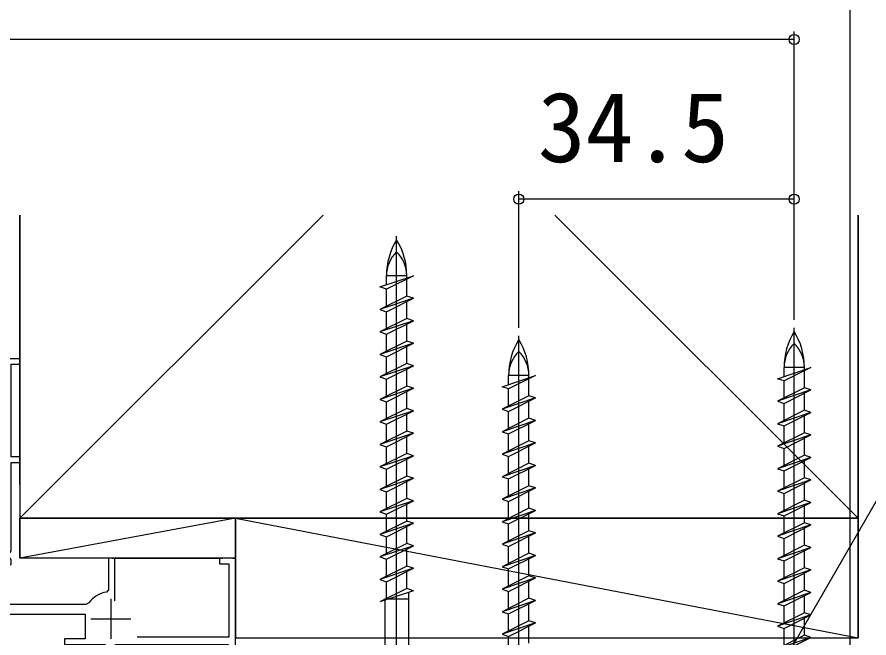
# Model space of a CAD drawing. Units: millimetres, scale not verified. Extents: x -525 to 525, y -783 to 778.
# Drawn here: x -41.4 to 65.4, y 515.2 to 593 of the extents above; entities that cross this region are included whole.
import ezdxf
from ezdxf.enums import TextEntityAlignment as Align

# ---------------------------------------------------------------- set-up
doc = ezdxf.new("R2010")
doc.units = ezdxf.units.MM
doc.header["$LTSCALE"] = 4
for name, color, linetype in [('0-3_YKK_11E', 7, 'Continuous'), ('0-4_YKK_12', 2, 'Continuous'), ('0-5_YKK_13', 4, 'Continuous'), ('0-6_YKK_D', 6, 'Continuous'), ('0-8_YSS_K', 3, 'Continuous')]:
    doc.layers.add(name, color=color, linetype=linetype)
doc.styles.add('ＭＳ ゴシック', font='')
doc.styles.get('ＭＳ ゴシック').set_extended_font_data('MS Gothic')

msp = doc.modelspace()

# ---------------------------------------------------------------- linework, layer by layer
at = {"layer": '0-3_YKK_11E'}
for p, q in [((-29.6, 520.1), (-29.6, 515.1)), ((-32.1, 517.6), (-27.1, 517.6))]:
    msp.add_line(p, q, dxfattribs=at)
for points in [[(-32.346, 519.605), (-32.75, 519.4), (-44.6, 519.4), (-44.6, 524.4), (-42.1, 524.4), (-42.1, 524.98), (-42.25, 525.24), (-42.36, 525.65), (-42.1, 526.1), (-42.1, 537.2), (-41, 537.2), (-41, 537.9), (-42.1, 537.9), (-42.1, 549.5), (-41, 549.5), (-41, 550.2), (-43, 550.2), (-43, 526.2)], [(-61.2, 518.2), (-32.8, 518.2), (-32.8, 515.1), (-35.4, 515.1), (-35.4, 514.4), (-30.3, 514.4), (-30.3, 492.2), (-28.7, 492.2), (-28.7, 503.4), (-29, 503.7), (-29, 514.4), (-14.9, 514.4), (-14.9, 495.2), (1, 495.2), (1, 497.7), (0.2, 497.7), (0.2, 496), (-14, 496), (-14, 525.2), (-16, 525.2), (-16, 524.5), (-14.8, 524.5), (-14.8, 515.3), (-26.314, 515.3)], [(-29.1, 519.851), (-29.1, 525.2), (-29.9, 525.2), (-29.9, 521.251), (-30.151, 520.955)]]:
    msp.add_lwpolyline(points, dxfattribs=at)
msp.add_arc((-29.6, 517.6), 3.4, 99.33241, 143.86235, dxfattribs=at)
at = {"layer": '0-4_YKK_12'}
for p, q in [((-41, 537.5), (-41, 525.2)), ((-29.6, 525.2), (-41, 525.2)), ((-29.4, 525.2), (-15.7, 525.2)), ((-14.3, 525.2), (-14, 525.2)), ((-14, 523.9), (-14, 524.2))]:
    msp.add_line(p, q, dxfattribs=at)
at = {"layer": '0-5_YKK_13'}
for p, q in [((6.201, 488.432), (6.201, 565.572)), ((4.101, 559.19), (8.301, 560.6)), ((4.926, 559.467), (4.926, 560.6)), ((8.301, 560.6), (4.926, 558.913)), ((7.476, 560.6), (4.926, 560.6)), ((7.476, 560.323), (7.476, 560.6)), ((4.926, 558.913), (4.101, 559.19)), ((7.476, 558.057), (7.476, 560.188)), ((4.926, 556.782), (4.926, 558.913)), ((7.476, 558.057), (4.101, 556.37)), ((4.926, 556.093), (8.301, 557.78)), ((8.301, 557.78), (7.476, 558.057)), ((7.476, 555.237), (7.476, 557.368)), ((4.926, 553.962), (4.926, 556.093)), ((7.476, 555.237), (4.101, 553.55)), ((8.301, 554.96), (7.476, 555.237)), ((7.476, 552.417), (7.476, 554.548)), ((55.999, 476.932), (55.999, 554.072)), ((4.926, 551.142), (4.926, 553.273)), ((21.5, 475.932), (21.5, 553.072)), ((7.476, 552.417), (4.101, 550.73)), ((8.301, 552.14), (7.476, 552.417)), ((7.476, 549.597), (7.476, 551.728)), ((4.101, 550.73), (4.926, 550.453)), ((7.476, 549.597), (4.101, 547.91)), ((4.926, 548.322), (4.926, 550.453)), ((8.301, 549.32), (7.476, 549.597)), ((7.476, 546.777), (7.476, 548.908)), ((53.899, 547.69), (58.099, 549.1)), ((54.724, 547.967), (54.724, 549.1)), ((58.099, 549.1), (54.724, 547.413)), ((57.274, 549.1), (54.724, 549.1)), ((57.274, 548.823), (57.274, 549.1)), ((57.274, 546.557), (57.274, 548.688)), ((4.101, 547.91), (4.926, 547.633)), ((4.926, 545.502), (4.926, 547.633)), ((19.4, 546.69), (23.6, 548.1)), ((20.225, 546.967), (20.225, 548.1)), ((23.6, 548.1), (20.225, 546.413)), ((22.775, 548.1), (20.225, 548.1)), ((22.775, 547.823), (22.775, 548.1)), ((22.775, 545.557), (22.775, 547.688)), ((54.724, 547.413), (53.899, 547.69)), ((7.476, 546.777), (4.101, 545.09)), ((8.301, 546.5), (7.476, 546.777)), ((20.225, 546.413), (19.4, 546.69)), ((20.225, 544.282), (20.225, 546.413)), ((57.274, 546.557), (53.899, 544.87)), ((54.724, 545.282), (54.724, 547.413)), ((58.099, 546.28), (57.274, 546.557)), ((7.476, 543.957), (7.476, 546.088)), ((22.775, 545.557), (19.4, 543.87)), ((23.6, 545.28), (22.775, 545.557)), ((54.724, 544.593), (58.099, 546.28)), ((57.274, 543.737), (57.274, 545.868)), ((4.101, 545.09), (4.926, 544.813)), ((4.926, 542.682), (4.926, 544.813)), ((20.225, 543.593), (23.6, 545.28)), ((22.775, 542.737), (22.775, 544.868)), ((54.724, 542.462), (54.724, 544.593)), ((7.476, 543.957), (4.101, 542.27)), ((8.301, 543.68), (7.476, 543.957)), ((7.476, 541.137), (7.476, 543.268)), ((20.225, 541.462), (20.225, 543.593)), ((57.274, 543.737), (53.899, 542.05)), ((58.099, 543.46), (57.274, 543.737)), ((4.101, 542.27), (4.926, 541.993)), ((22.775, 542.737), (19.4, 541.05)), ((23.6, 542.46), (22.775, 542.737)), ((57.274, 540.917), (57.274, 543.048)), ((7.476, 541.137), (4.101, 539.45)), ((4.926, 539.862), (4.926, 541.993)), ((8.301, 540.86), (7.476, 541.137)), ((22.775, 539.917), (22.775, 542.048)), ((54.724, 539.642), (54.724, 541.773)), ((7.476, 538.317), (7.476, 540.448)), ((20.225, 538.642), (20.225, 540.773)), ((57.274, 540.917), (53.899, 539.23)), ((58.099, 540.64), (57.274, 540.917)), ((57.274, 538.097), (57.274, 540.228)), ((4.101, 539.45), (4.926, 539.173)), ((4.926, 537.042), (4.926, 539.173)), ((22.775, 539.917), (19.4, 538.23)), ((23.6, 539.64), (22.775, 539.917)), ((22.775, 537.097), (22.775, 539.228)), ((53.899, 539.23), (54.724, 538.953)), ((54.724, 536.822), (54.724, 538.953)), ((7.476, 538.317), (4.101, 536.63)), ((8.301, 538.04), (7.476, 538.317)), ((19.4, 538.23), (20.225, 537.953)), ((20.225, 535.822), (20.225, 537.953)), ((57.274, 538.097), (53.899, 536.41)), ((58.099, 537.82), (57.274, 538.097)), ((7.476, 535.497), (7.476, 537.628)), ((22.775, 537.097), (19.4, 535.41)), ((23.6, 536.82), (22.775, 537.097)), ((57.274, 535.277), (57.274, 537.408)), ((4.101, 536.63), (4.926, 536.353)), ((4.926, 534.222), (4.926, 536.353)), ((22.775, 534.277), (22.775, 536.408)), ((53.899, 536.41), (54.724, 536.133)), ((54.724, 534.002), (54.724, 536.133)), ((7.476, 535.497), (4.101, 533.81)), ((8.301, 535.22), (7.476, 535.497)), ((7.476, 532.677), (7.476, 534.808)), ((19.4, 535.41), (20.225, 535.133)), ((20.225, 533.002), (20.225, 535.133)), ((57.274, 535.277), (53.899, 533.59)), ((58.099, 535), (57.274, 535.277)), ((4.101, 533.81), (4.926, 533.533)), ((22.775, 534.277), (19.4, 532.59)), ((23.6, 534), (22.775, 534.277)), ((22.775, 531.457), (22.775, 533.588)), ((53.899, 533.59), (54.724, 533.313)), ((57.274, 532.457), (57.274, 534.588)), ((7.476, 532.677), (4.101, 530.99)), ((4.926, 531.402), (4.926, 533.533)), ((8.301, 532.4), (7.476, 532.677)), ((19.4, 532.59), (20.225, 532.313)), ((54.724, 531.182), (54.724, 533.313)), ((7.476, 529.857), (7.476, 531.988)), ((22.775, 531.457), (19.4, 529.77)), ((20.225, 530.182), (20.225, 532.313)), ((23.6, 531.18), (22.775, 531.457)), ((57.274, 532.457), (53.899, 530.77)), ((58.099, 532.18), (57.274, 532.457)), ((57.274, 529.637), (57.274, 531.768)), ((4.101, 530.99), (4.926, 530.713)), ((4.926, 528.582), (4.926, 530.713)), ((22.775, 528.637), (22.775, 530.768)), ((53.899, 530.77), (54.724, 530.493)), ((54.724, 528.362), (54.724, 530.493)), ((7.476, 529.857), (4.101, 528.17)), ((8.301, 529.58), (7.476, 529.857)), ((19.4, 529.77), (20.225, 529.493)), ((20.225, 527.362), (20.225, 529.493)), ((57.274, 529.637), (53.899, 527.95)), ((58.099, 529.36), (57.274, 529.637)), ((7.476, 527.037), (7.476, 529.168)), ((22.775, 528.637), (19.4, 526.95)), ((23.6, 528.36), (22.775, 528.637)), ((57.274, 526.817), (57.274, 528.948)), ((4.101, 528.17), (4.926, 527.893)), ((4.926, 525.762), (4.926, 527.893)), ((22.775, 525.817), (22.775, 527.948)), ((53.899, 527.95), (54.724, 527.673)), ((54.724, 525.542), (54.724, 527.673)), ((7.476, 527.037), (4.101, 525.35)), ((8.301, 526.76), (7.476, 527.037)), ((7.476, 524.217), (7.476, 526.348)), ((19.4, 526.95), (20.225, 526.673)), ((20.225, 524.542), (20.225, 526.673)), ((57.274, 526.817), (53.899, 525.13)), ((58.099, 526.54), (57.274, 526.817)), ((57.274, 523.997), (57.274, 526.128)), ((4.101, 525.35), (4.926, 525.073)), ((4.926, 522.942), (4.926, 525.073)), ((22.775, 525.817), (19.4, 524.13)), ((23.6, 525.54), (22.775, 525.817)), ((22.775, 522.997), (22.775, 525.128)), ((53.899, 525.13), (54.724, 524.853)), ((7.476, 524.217), (4.101, 522.53)), ((8.301, 523.94), (7.476, 524.217)), ((19.4, 524.13), (20.225, 523.853)), ((57.274, 523.997), (53.899, 522.31)), ((54.724, 522.722), (54.724, 524.853)), ((58.099, 523.72), (57.274, 523.997)), ((8.301, 523.94), (4.101, 522.53)), ((4.926, 522.253), (8.301, 523.94)), ((7.476, 521.397), (7.476, 523.528)), ((22.775, 522.997), (19.4, 521.31)), ((20.225, 521.722), (20.225, 523.853)), ((23.6, 522.72), (22.775, 522.997)), ((57.274, 521.177), (57.274, 523.308)), ((4.101, 522.53), (4.926, 522.253)), ((4.926, 520.122), (4.926, 522.253)), ((22.775, 520.177), (22.775, 522.308)), ((53.899, 522.31), (54.724, 522.033)), ((54.724, 519.902), (54.724, 522.033)), ((7.476, 521.397), (4.101, 519.71)), ((8.301, 521.12), (4.101, 519.71)), ((8.301, 521.12), (7.476, 521.397)), ((7.676, 520.91), (7.676, 493.273)), ((19.4, 521.31), (20.225, 521.033)), ((20.225, 518.902), (20.225, 521.033)), ((57.274, 521.177), (53.899, 519.49)), ((58.099, 520.9), (57.274, 521.177)), ((4.726, 520.1), (7.651, 520.1)), ((4.726, 520.022), (4.726, 520.1)), ((4.726, 519.92), (4.726, 493.273)), ((22.775, 520.177), (19.4, 518.49)), ((23.6, 519.9), (22.775, 520.177)), ((57.274, 518.357), (57.274, 520.488)), ((22.775, 517.357), (22.775, 519.488)), ((53.899, 519.49), (54.724, 519.213)), ((54.724, 517.082), (54.724, 519.213)), ((19.4, 518.49), (20.225, 518.213)), ((20.225, 516.082), (20.225, 518.213)), ((57.274, 518.357), (53.899, 516.67)), ((58.099, 518.08), (57.274, 518.357)), ((57.274, 515.537), (57.274, 517.668)), ((22.775, 517.357), (19.4, 515.67)), ((23.6, 517.08), (22.775, 517.357)), ((22.775, 514.537), (22.775, 516.668)), ((53.899, 516.67), (54.724, 516.393)), ((19.4, 515.67), (20.225, 515.393)), ((57.274, 515.537), (53.899, 513.85)), ((54.724, 514.262), (54.724, 516.393)), ((58.099, 515.26), (57.274, 515.537)), ((20.225, 513.262), (20.225, 515.393))]:
    msp.add_line(p, q, dxfattribs=at)
for points in [[(8.301, 557.78), (4.101, 556.37), (4.926, 556.093)], [(4.926, 550.453), (8.301, 552.14), (4.101, 550.73)], [(4.926, 547.633), (8.301, 549.32), (4.101, 547.91)], [(4.926, 544.813), (8.301, 546.5), (4.101, 545.09)], [(58.099, 546.28), (53.899, 544.87), (54.724, 544.593)], [(23.6, 545.28), (19.4, 543.87), (20.225, 543.593)], [(4.926, 541.993), (8.301, 543.68), (4.101, 542.27)], [(4.926, 539.173), (8.301, 540.86), (4.101, 539.45)], [(54.724, 538.953), (58.099, 540.64), (53.899, 539.23)], [(20.225, 537.953), (23.6, 539.64), (19.4, 538.23)], [(4.926, 536.353), (8.301, 538.04), (4.101, 536.63)], [(20.225, 535.133), (23.6, 536.82), (19.4, 535.41)], [(54.724, 536.133), (58.099, 537.82), (53.899, 536.41)], [(4.926, 533.533), (8.301, 535.22), (4.101, 533.81)], [(54.724, 533.313), (58.099, 535), (53.899, 533.59)], [(20.225, 532.313), (23.6, 534), (19.4, 532.59)], [(4.926, 530.713), (8.301, 532.4), (4.101, 530.99)], [(54.724, 530.493), (58.099, 532.18), (53.899, 530.77)], [(20.225, 529.493), (23.6, 531.18), (19.4, 529.77)], [(4.926, 527.893), (8.301, 529.58), (4.101, 528.17)], [(54.724, 527.673), (58.099, 529.36), (53.899, 527.95)], [(20.225, 526.673), (23.6, 528.36), (19.4, 526.95)], [(4.926, 525.073), (8.301, 526.76), (4.101, 525.35)], [(54.724, 524.853), (58.099, 526.54), (53.899, 525.13)], [(20.225, 523.853), (23.6, 525.54), (19.4, 524.13)], [(54.724, 522.033), (58.099, 523.72), (53.899, 522.31)], [(20.225, 521.033), (23.6, 522.72), (19.4, 521.31)], [(54.724, 519.213), (58.099, 520.9), (53.899, 519.49)], [(20.225, 518.213), (23.6, 519.9), (19.4, 518.49)], [(54.724, 516.393), (58.099, 518.08), (53.899, 516.67)], [(20.225, 515.393), (23.6, 517.08), (19.4, 515.67)], [(54.724, 513.573), (58.099, 515.26), (53.899, 513.85)]]:
    msp.add_lwpolyline(points, dxfattribs=at)
for points in [[(4.926, 553.273), (8.301, 554.96), (4.101, 553.55)], [(54.724, 541.773), (58.099, 543.46), (53.899, 542.05)], [(20.225, 540.773), (23.6, 542.46), (19.4, 541.05)]]:
    msp.add_lwpolyline(points, close=True, dxfattribs=at)
for centre, radius, start, end in [((13.504, 560.6), 8.579, 148.36161, 180), ((-1.103, 560.6), 8.579, 0, 31.63839), ((9.092, 560.6), 4.167, 133.94902, 180), ((3.309, 560.6), 4.167, 0, 46.05098), ((63.303, 549.1), 8.579, 148.36161, 180), ((48.695, 549.1), 8.579, 0, 31.63839), ((28.804, 548.1), 8.579, 148.36161, 180), ((14.196, 548.1), 8.579, 0, 31.63839), ((58.891, 549.1), 4.167, 133.94902, 180), ((53.107, 549.1), 4.167, 0, 46.05098), ((24.392, 548.1), 4.167, 133.94902, 180), ((18.608, 548.1), 4.167, 0, 46.05098)]:
    msp.add_arc(centre, radius, start, end, dxfattribs=at)
at = {"layer": '0-6_YKK_D'}
for p, q in [((62.999, 495.2), (62.999, 611.2)), ((55.999, 590.2), (-85, 590.2)), ((55.999, 555.072), (55.999, 591.2)), ((21.5, 554.072), (21.5, 571.2)), ((55.999, 555.072), (55.999, 571.2)), ((55.999, 570.2), (21.5, 570.2))]:
    msp.add_line(p, q, dxfattribs=at)
msp.add_lwpolyline([(44.262, 494.2), (45.537, 496.408), (99.688, 590.2), (152.863, 590.2)], dxfattribs=at)
for centre in [(55.999, 590.2), (21.5, 570.2), (55.999, 570.2)]:
    msp.add_circle(centre, 0.637, dxfattribs=at)
at = {"layer": '0-8_YSS_K'}
for p, q in [((-41, 530.2), (-2.999, 568.201)), ((-41, 534.434), (-41, 568.201)), ((64, 530.2), (25.999, 568.201)), ((64, 568.201), (64, 515.2)), ((-41, 531.434), (-41, 527.896)), ((-14, 530.2), (-41, 530.2)), ((-14, 530.2), (64, 515.201)), ((64, 530.2), (-14, 530.2)), ((64, 515.201), (64, 530.2))]:
    msp.add_line(p, q, dxfattribs=at)
for points in [[(-41, 568.201), (-41, 530.2), (64, 530.2), (64, 568.201)], [(-14, 525.2), (-41, 525.2), (-41, 530.2)], [(-14, 525.2), (-14, 530.2), (-41, 525.2)], [(-14, 530.2), (-14, 515.2), (64, 515.2)]]:
    msp.add_lwpolyline(points, dxfattribs=at)

# ---------------------------------------------------------------- texts
at = {"layer": '0-6_YKK_D', "style": 'ＭＳ ゴシック'}
msp.add_text('34.5', height=8.798, dxfattribs=at).set_placement((23.886, 572.2), align=Align.BOTTOM_LEFT)

doc.saveas('drawing.dxf')
